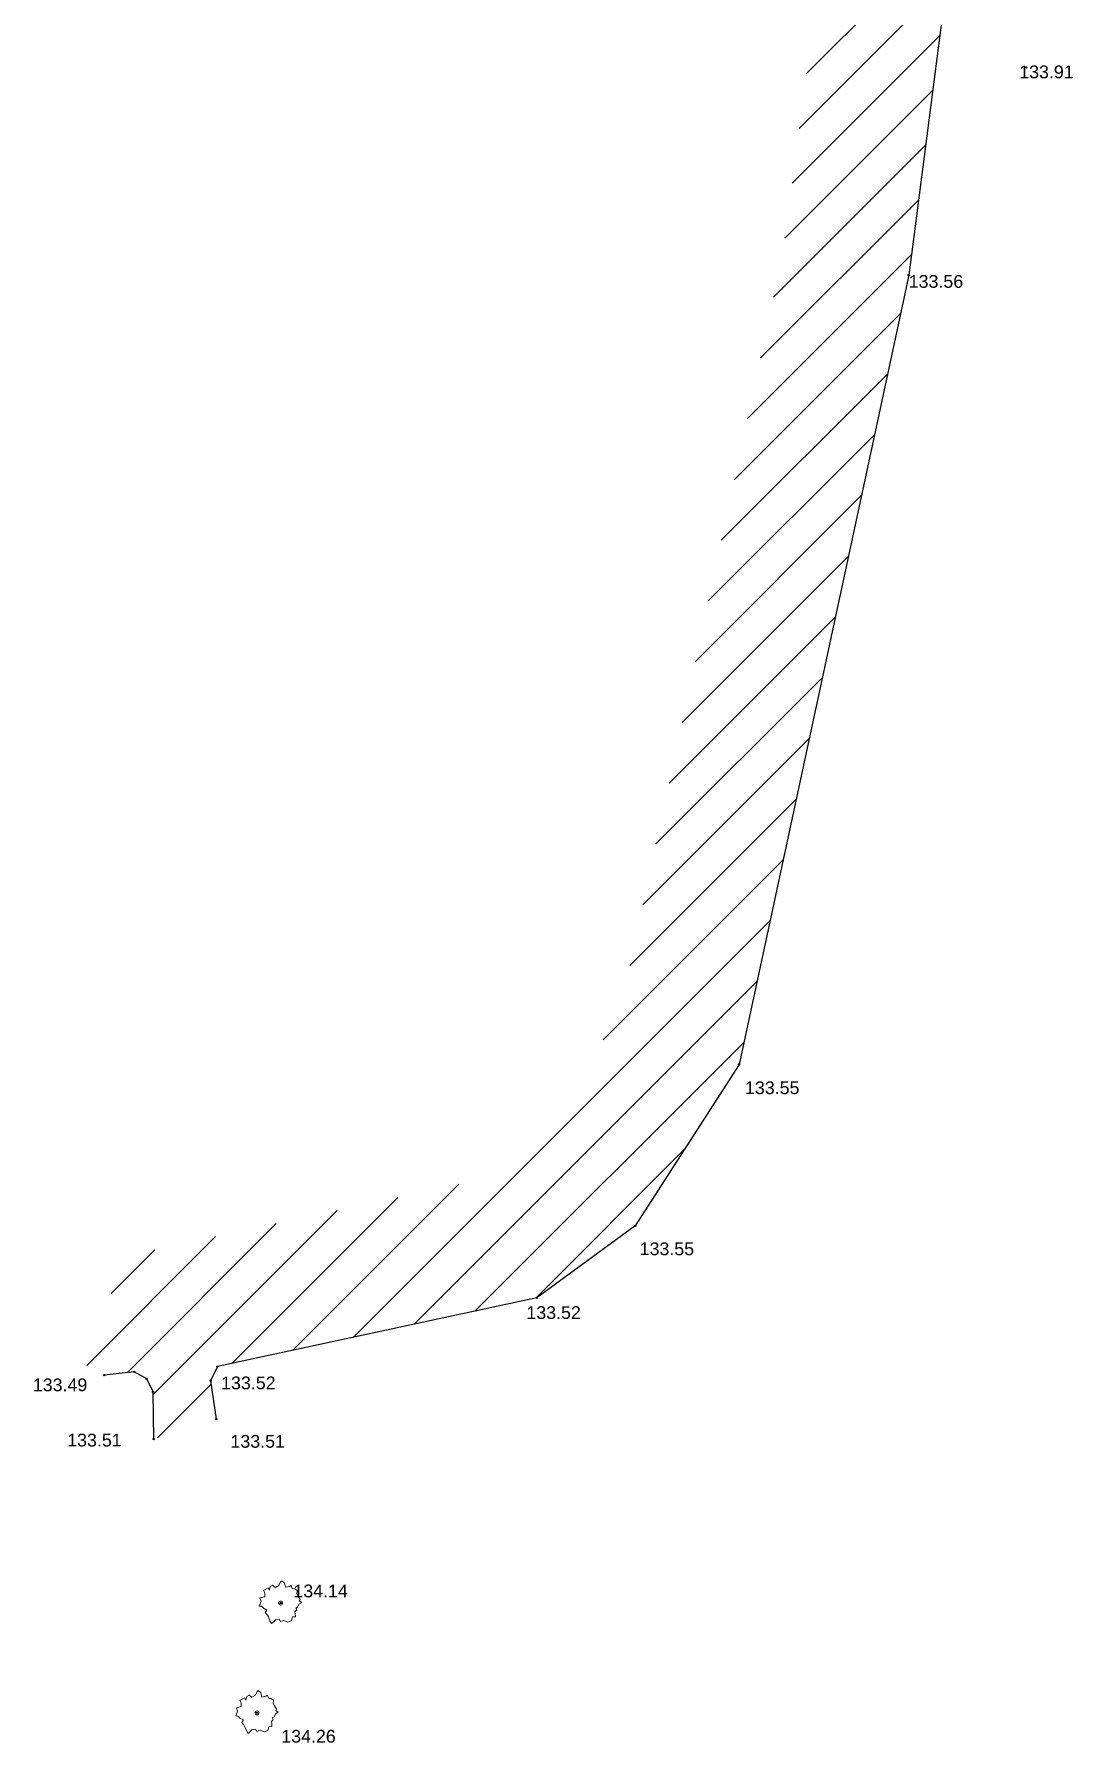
# Model space of a CAD drawing. Extents: x 1639074 to 1639241, y 6238284 to 6238497.
# Drawn here: x 1639098.9 to 1639147.8, y 6238283.6 to 6238364.1 of the extents above; entities that cross this region are included whole.
import ezdxf
from ezdxf.enums import TextEntityAlignment as Align

# ---------------------------------------------------------------- set-up
doc = ezdxf.new("R2010")
doc.units = 0
doc.header["$LTSCALE"] = 2
doc.header["$PDMODE"] = 32
doc.header["$PDSIZE"] = 0.06
doc.layers.get('0').update_dxf_attribs({"lineweight": 0})
for name, color, linetype in [('Eau', 5, 'Continuous'), ('topo-TN', 7, 'Continuous'), ('topo-TN-Alt', 3, 'Continuous')]:
    doc.layers.add(name, color=color, linetype=linetype)
doc.layers.add('Végétation', color=84, linetype='Continuous', lineweight=0)
doc.styles.get("Standard").update_dxf_attribs({"font": 'arial.ttf'})

# ---------------------------------------------------------------- blocks, each defined once
blk = doc.blocks.new('Point-codeTN')
at = {"color": 0}
blk.add_point((0, 0), dxfattribs=at)
at = {"layer": 'topo-TN-Alt'}
blk.add_attdef('ALT', text='', height=0.75, dxfattribs=at).set_placement((0.25, -0.25), align=Align.TOP_LEFT)
blk = doc.blocks.new('GV04')
at = {"color": 0, "linetype": 'ByBlock'}
for p, q in [((-0.173, 0.393), (-0.141, 0.456)), ((-0.141, 0.456), (-0.079, 0.424)), ((-0.079, 0.424), (-0.016, 0.487)), ((-0.016, 0.487), (0.079, 0.471)), ((0.079, 0.471), (0.141, 0.393)), ((-0.487, -0.063), (-0.44, 0)), ((-0.44, 0.236), (-0.361, 0.236)), ((-0.409, 0.173), (-0.44, 0.236)), ((-0.44, 0.157), (-0.409, 0.173)), ((-0.44, 0.063), (-0.44, 0.157)), ((-0.44, 0), (-0.44, 0.063)), ((-0.361, 0.236), (-0.299, 0.283)), ((-0.299, 0.283), (-0.251, 0.283)), ((-0.251, 0.33), (-0.189, 0.346)), ((-0.251, 0.283), (-0.251, 0.33)), ((-0.189, 0.346), (-0.173, 0.393)), ((0.141, 0.393), (0.22, 0.377)), ((0.22, 0.377), (0.22, 0.314)), ((0.22, 0.314), (0.299, 0.283)), ((0.299, 0.283), (0.346, 0.299)), ((0.346, 0.299), (0.424, 0.314)), ((0.424, 0.016), (0.361, -0.016)), ((0.424, 0.236), (0.409, 0.141)), ((0.409, 0.141), (0.409, 0.094)), ((0.409, 0.094), (0.424, 0.016)), ((0.424, 0.314), (0.424, 0.236)), ((-0.456, -0.126), (-0.487, -0.063)), ((-0.409, -0.157), (-0.456, -0.126)), ((-0.424, -0.236), (-0.409, -0.157)), ((-0.377, -0.236), (-0.424, -0.236)), ((-0.283, -0.267), (-0.377, -0.236)), ((-0.314, -0.361), (-0.283, -0.267)), ((-0.283, -0.44), (-0.314, -0.361)), ((-0.173, -0.377), (-0.236, -0.424)), ((-0.079, -0.377), (-0.173, -0.377)), ((-0.047, -0.456), (-0.079, -0.377)), ((0.079, -0.393), (0.016, -0.456)), ((0.079, -0.456), (0.079, -0.393)), ((0.251, -0.314), (0.204, -0.393)), ((0.204, -0.393), (0.204, -0.456)), ((0.361, -0.346), (0.251, -0.314)), ((0.361, -0.016), (0.409, -0.094)), ((0.377, -0.267), (0.361, -0.346)), ((0.471, -0.189), (0.377, -0.267)), ((0.409, -0.094), (0.424, -0.157)), ((0.424, -0.157), (0.471, -0.189)), ((-0.236, -0.424), (-0.283, -0.44)), ((0.016, -0.456), (-0.047, -0.456)), ((0.204, -0.456), (0.079, -0.456))]:
    blk.add_line(p, q, dxfattribs=at)
blk.add_circle((0, 0), 0.0471, dxfattribs=at)

msp = doc.modelspace()

# ---------------------------------------------------------------- hatches: boundary and pattern name
at = {"layer": 'Eau'}
h = msp.add_hatch(dxfattribs=at)
h.set_pattern_fill('ANSI31', color=256, scale=0.5)
h.paths.add_polyline_path([(1639140.066, 6238352.713), (1639141.873, 6238366.693), (1639139.967, 6238377.24), (1639136.4, 6238397.895), (1639131.009, 6238410.763), (1639130.026, 6238411.594), (1639127.156, 6238414.145), (1639123.753, 6238416.105), (1639119.11, 6238417.33), (1639115.411, 6238417.285), (1639115.483, 6238411.286), (1639118.368, 6238411.32), (1639121.451, 6238410.507), (1639123.629, 6238409.253), (1639126.031, 6238407.117), (1639130.603, 6238396.204), (1639134.059, 6238376.196), (1639135.803, 6238366.541), (1639134.147, 6238353.73), (1639126.443, 6238317.888), (1639122.751, 6238312.145), (1639120.053, 6238310.168), (1639103.383, 6238306.576), (1639101.016, 6238301.596), (1639102.207, 6238300.935), (1639103.616, 6238301.095), (1639104.209, 6238300.757), (1639104.506, 6238300.14), (1639104.535, 6238297.925), (1639107.48, 6238298.86), (1639107.216, 6238300.664), (1639107.534, 6238301.333), (1639122.567, 6238304.572), (1639127.196, 6238307.963), (1639132.08, 6238315.561)])

# ---------------------------------------------------------------- linework, layer by layer
at = {"layer": 'Eau', "linetype": 'Continuous', "flags": 128}
for points in [[(1639131.009, 6238410.763), (1639136.4, 6238397.895), (1639139.967, 6238377.24), (1639141.873, 6238366.693), (1639140.066, 6238352.713), (1639132.08, 6238315.561), (1639127.196, 6238307.963), (1639122.567, 6238304.572), (1639107.534, 6238301.333), (1639107.216, 6238300.664), (1639107.48, 6238298.86)], [(1639104.535, 6238297.925), (1639104.506, 6238300.14), (1639104.209, 6238300.757), (1639103.616, 6238301.095), (1639102.207, 6238300.935)]]:
    msp.add_lwpolyline(points, dxfattribs=at)

# ---------------------------------------------------------------- block references
at = {"layer": 'topo-TN'}
ref = msp.add_blockref('Point-codeTN', (1639145.608, 6238362.484), dxfattribs=dict(at, rotation=209.9458542683554))
ref.add_attrib('ALT', '133.91', dxfattribs={"layer": 'topo-TN-Alt', "color": 1, "height": 0.6}).set_placement((1639145.267, 6238362.576), align=Align.TOP_LEFT)
ref = msp.add_blockref('Point-codeTN', (1639140.066, 6238352.713), dxfattribs=dict(at, rotation=209.9458542683554))
ref.add_attrib('ALT', '133.56', dxfattribs={"layer": 'topo-TN-Alt', "color": 1, "height": 0.6}).set_placement((1639140.066, 6238352.713), align=Align.TOP_LEFT)
ref = msp.add_blockref('Point-codeTN', (1639132.08, 6238315.561), dxfattribs=dict(at, rotation=209.9458542683554))
ref.add_attrib('ALT', '133.55', dxfattribs={"layer": 'topo-TN-Alt', "color": 1, "height": 0.6}).set_placement((1639132.362, 6238314.76), align=Align.TOP_LEFT)
ref = msp.add_blockref('Point-codeTN', (1639127.196, 6238307.963), dxfattribs=dict(at, rotation=209.9458542683554))
ref.add_attrib('ALT', '133.55', dxfattribs={"layer": 'topo-TN-Alt', "color": 1, "height": 0.6}).set_placement((1639127.404, 6238307.18), align=Align.TOP_LEFT)
ref = msp.add_blockref('Point-codeTN', (1639122.567, 6238304.572), dxfattribs=dict(at, rotation=209.9458542683554))
ref.add_attrib('ALT', '133.52', dxfattribs={"layer": 'topo-TN-Alt', "color": 1, "height": 0.6}).set_placement((1639122.073, 6238304.177), align=Align.TOP_LEFT)
at = {"layer": 'topo-TN', "rotation": 209.9458542683554}
for p in [(1639103.616, 6238301.095), (1639104.209, 6238300.757), (1639107.216, 6238300.664), (1639104.506, 6238300.14)]:
    msp.add_blockref('Point-codeTN', p, dxfattribs=at)
at = {"layer": 'topo-TN'}
ref = msp.add_blockref('Point-codeTN', (1639107.534, 6238301.333), dxfattribs=dict(at, rotation=209.9458542683554))
ref.add_attrib('ALT', '133.52', dxfattribs={"layer": 'topo-TN-Alt', "color": 1, "height": 0.6}).set_placement((1639107.708, 6238300.867), align=Align.TOP_LEFT)
ref = msp.add_blockref('Point-codeTN', (1639102.207, 6238300.935), dxfattribs=dict(at, rotation=209.9458542683554))
ref.add_attrib('ALT', '133.49', dxfattribs={"layer": 'topo-TN-Alt', "color": 1, "height": 0.6}).set_placement((1639098.847, 6238300.776), align=Align.TOP_LEFT)
ref = msp.add_blockref('Point-codeTN', (1639107.48, 6238298.86), dxfattribs=dict(at, rotation=209.9458542683554))
ref.add_attrib('ALT', '133.51', dxfattribs={"layer": 'topo-TN-Alt', "color": 1, "height": 0.6}).set_placement((1639108.147, 6238298.116), align=Align.TOP_LEFT)
ref = msp.add_blockref('Point-codeTN', (1639104.535, 6238297.925), dxfattribs=dict(at, rotation=209.9458542683554))
ref.add_attrib('ALT', '133.51', dxfattribs={"layer": 'topo-TN-Alt', "color": 1, "height": 0.6}).set_placement((1639100.464, 6238298.175), align=Align.TOP_LEFT)
ref = msp.add_blockref('Point-codeTN', (1639110.507, 6238290.205), dxfattribs=dict(at, rotation=209.9458542683554))
ref.add_attrib('ALT', '134.14', dxfattribs={"layer": 'topo-TN-Alt', "color": 1, "height": 0.6}).set_placement((1639111.107, 6238291.075), align=Align.TOP_LEFT)
ref = msp.add_blockref('Point-codeTN', (1639109.399, 6238285.037), dxfattribs=dict(at, rotation=209.9458542683554))
ref.add_attrib('ALT', '134.26', dxfattribs={"layer": 'topo-TN-Alt', "color": 1, "height": 0.6}).set_placement((1639110.54, 6238284.235), align=Align.TOP_LEFT)
at = {"layer": 'Végétation', "xscale": 2, "yscale": 2, "rotation": 209.9458542683554}
for p in [(1639110.507, 6238290.205), (1639109.399, 6238285.037)]:
    msp.add_blockref('GV04', p, dxfattribs=at)

doc.saveas('drawing.dxf')
